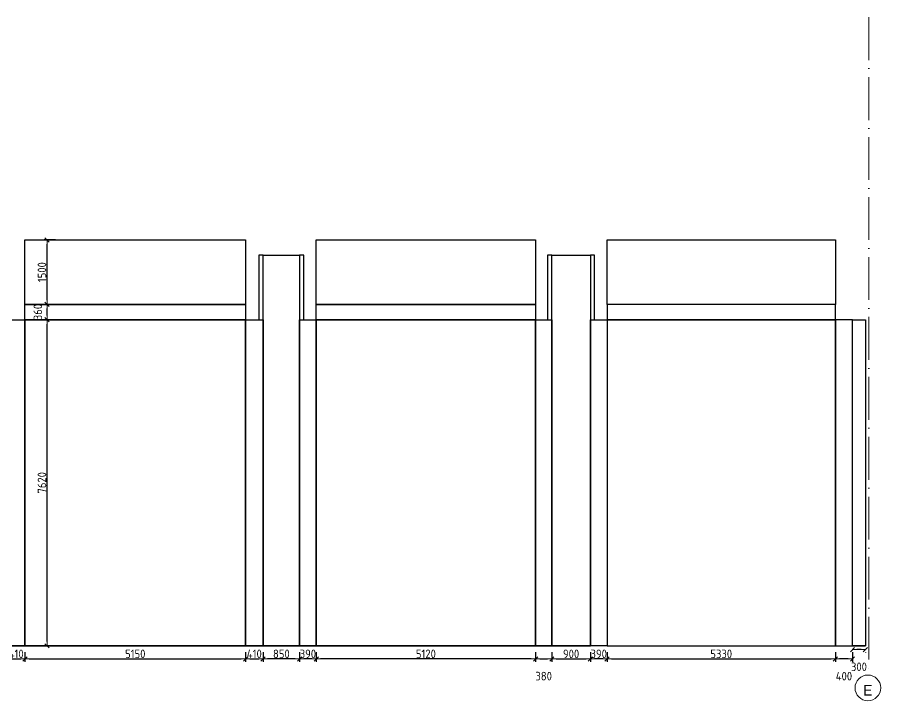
# Model space of a CAD drawing. Header units: millimetres. Extents: x 209 to 1046824, y -248937 to 510758.
# Drawn here: x 105973 to 126132, y 93807 to 109770 of the extents above; entities that cross this region are included whole.
import ezdxf

# ---------------------------------------------------------------- set-up
doc = ezdxf.new("R2010")
doc.units = ezdxf.units.MM
doc.linetypes.add('50_200_ШТРИХ_1Т_ш5_п1_п1_', pattern=[1400, 1000, -200, 0, -200])
for name, color, linetype, lineweight, true_color in [('Оси-1', 7, 'Continuous', 20, 0xaaaaaa), ('Оси-2', 7, 'Continuous', 9, 0xaaaaaa), ('Оси-3', 7, '50_200_ШТРИХ_1Т_ш5_п1_п1_', 9, 0xaaaaaa)]:
    doc.layers.add(name, color=color, linetype=linetype, lineweight=lineweight, true_color=true_color)
doc.layers.add('Основные линии', color=7, linetype='Continuous', lineweight=30)
doc.layers.add('Размеры', color=7, linetype='Continuous', lineweight=15)
doc.styles.add('Arial', font='arial.ttf', dxfattribs={"width": 0.9, "height": 500})
doc.styles.add('СПДС', font='isocpeur.ttf', dxfattribs={"width": 0.9})
doc.dimstyles.new('Размера А3', dxfattribs={"dimtxt": 200, "dimasz": 100, "dimexe": 70, "dimexo": 100, "dimgap": 20, "dimtad": 1, "dimdec": 0, "dimrnd": 10, "dimzin": 0, "dimdsep": 46, "dimtxsty": 'СПДС', "dimblk": 'ARROWHEAD_6', "dimcen": 1, "dimclrd": 256, "dimclre": 256, "dimclrt": 256, "dimazin": 0, "dimtfac": 1, "dimtdec": 0, "dimtmove": 2, "dimatfit": 3, "dimfxl": 1, "dimtolj": 1, "dimtzin": 0, "dimarcsym": 0})

# ---------------------------------------------------------------- blocks, each defined once
blk = doc.blocks.new('ARROWHEAD_6')
at = {"color": 0, "linetype": 'Continuous'}
for p, q in [((0, 0), (-1, 0)), ((-0.5, -0.5), (0.5, 0.5))]:
    blk.add_line(p, q, dxfattribs=at)
blk = doc.blocks.new('*D236')
at = {"layer": 'Defpoints', "color": 0, "lineweight": 30, "transparency": 16777216}
for p in [(125473, 95042), (125473, 95000), (125773, 95042)]:
    blk.add_point(p, dxfattribs=at)
at = {"layer": 'Размеры', "lineweight": -2, "transparency": 16777216}
for p, q in [((125673, 95000), (125573, 95000)), ((125473, 94942), (125473, 94930)), ((125773, 94942), (125773, 94930))]:
    blk.add_line(p, q, dxfattribs=at)
at = {"layer": 'Размеры', "lineweight": -2, "transparency": 16777216, "xscale": 100, "yscale": 100, "zscale": 100, "rotation": 180}
blk.add_blockref('ARROWHEAD_6', (125473, 95000), dxfattribs=at)
at = {"layer": 'Размеры', "lineweight": -2, "transparency": 16777216, "xscale": 100, "yscale": 100, "zscale": 100}
blk.add_blockref('ARROWHEAD_6', (125773, 95000), dxfattribs=at)
at = {"layer": 'Размеры', "lineweight": 15, "transparency": 16777216, "insert": (125623, 94600), "char_height": 200, "attachment_point": 5, "style": 'СПДС'}
blk.add_mtext('\\A1;300', dxfattribs=at)
blk = doc.blocks.new('*D237')
at = {"layer": 'Defpoints', "color": 0, "lineweight": 30, "transparency": 16777216}
for p in [(125073, 95042), (125473, 95042), (125073, 94782)]:
    blk.add_point(p, dxfattribs=at)
at = {"layer": 'Размеры', "lineweight": -2, "transparency": 16777216}
for p, q in [((125073, 94942), (125073, 94712)), ((125373, 94782), (125173, 94782)), ((125473, 94942), (125473, 94712))]:
    blk.add_line(p, q, dxfattribs=at)
at = {"layer": 'Размеры', "lineweight": -2, "transparency": 16777216, "xscale": 100, "yscale": 100, "zscale": 100, "rotation": 180}
blk.add_blockref('ARROWHEAD_6', (125073, 94782), dxfattribs=at)
at = {"layer": 'Размеры', "lineweight": -2, "transparency": 16777216, "xscale": 100, "yscale": 100, "zscale": 100}
blk.add_blockref('ARROWHEAD_6', (125473, 94782), dxfattribs=at)
at = {"layer": 'Размеры', "lineweight": 15, "transparency": 16777216, "insert": (125273, 94382), "char_height": 200, "attachment_point": 5, "style": 'СПДС'}
blk.add_mtext('\\A1;400', dxfattribs=at)
blk = doc.blocks.new('*D238')
at = {"layer": 'Defpoints', "color": 0, "lineweight": 30, "transparency": 16777216}
for p in [(119743, 95042), (125073, 95042), (125073, 94782)]:
    blk.add_point(p, dxfattribs=at)
at = {"layer": 'Размеры', "lineweight": -2, "transparency": 16777216}
for p, q in [((119743, 94942), (119743, 94712)), ((119843, 94782), (124973, 94782)), ((125073, 94942), (125073, 94712))]:
    blk.add_line(p, q, dxfattribs=at)
at = {"layer": 'Размеры', "lineweight": -2, "transparency": 16777216, "xscale": 100, "yscale": 100, "zscale": 100, "rotation": 180}
blk.add_blockref('ARROWHEAD_6', (119743, 94782), dxfattribs=at)
at = {"layer": 'Размеры', "lineweight": -2, "transparency": 16777216, "xscale": 100, "yscale": 100, "zscale": 100}
blk.add_blockref('ARROWHEAD_6', (125073, 94782), dxfattribs=at)
at = {"layer": 'Размеры', "lineweight": 15, "transparency": 16777216, "insert": (122408, 94902), "char_height": 200, "attachment_point": 5, "style": 'СПДС'}
blk.add_mtext('\\A1;5330', dxfattribs=at)
blk = doc.blocks.new('*D239')
at = {"layer": 'Defpoints', "color": 0, "lineweight": 30, "transparency": 16777216}
for p in [(119353, 95042), (119743, 95042), (119353, 94782)]:
    blk.add_point(p, dxfattribs=at)
at = {"layer": 'Размеры', "lineweight": -2, "transparency": 16777216}
for p, q in [((119353, 94942), (119353, 94712)), ((119643, 94782), (119453, 94782)), ((119743, 94942), (119743, 94712))]:
    blk.add_line(p, q, dxfattribs=at)
at = {"layer": 'Размеры', "lineweight": -2, "transparency": 16777216, "xscale": 100, "yscale": 100, "zscale": 100, "rotation": 180}
blk.add_blockref('ARROWHEAD_6', (119353, 94782), dxfattribs=at)
at = {"layer": 'Размеры', "lineweight": -2, "transparency": 16777216, "xscale": 100, "yscale": 100, "zscale": 100}
blk.add_blockref('ARROWHEAD_6', (119743, 94782), dxfattribs=at)
at = {"layer": 'Размеры', "lineweight": 15, "transparency": 16777216, "insert": (119548, 94902), "char_height": 200, "attachment_point": 5, "style": 'СПДС'}
blk.add_mtext('\\A1;390', dxfattribs=at)
blk = doc.blocks.new('*D240')
at = {"layer": 'Defpoints', "color": 0, "lineweight": 30, "transparency": 16777216}
for p in [(118453, 95042), (119353, 95042), (119353, 94782)]:
    blk.add_point(p, dxfattribs=at)
at = {"layer": 'Размеры', "lineweight": -2, "transparency": 16777216}
for p, q in [((118453, 94942), (118453, 94712)), ((118553, 94782), (119253, 94782)), ((119353, 94942), (119353, 94712))]:
    blk.add_line(p, q, dxfattribs=at)
at = {"layer": 'Размеры', "lineweight": -2, "transparency": 16777216, "xscale": 100, "yscale": 100, "zscale": 100, "rotation": 180}
blk.add_blockref('ARROWHEAD_6', (118453, 94782), dxfattribs=at)
at = {"layer": 'Размеры', "lineweight": -2, "transparency": 16777216, "xscale": 100, "yscale": 100, "zscale": 100}
blk.add_blockref('ARROWHEAD_6', (119353, 94782), dxfattribs=at)
at = {"layer": 'Размеры', "lineweight": 15, "transparency": 16777216, "insert": (118903, 94902), "char_height": 200, "attachment_point": 5, "style": 'СПДС'}
blk.add_mtext('\\A1;900', dxfattribs=at)
blk = doc.blocks.new('*D241')
at = {"layer": 'Defpoints', "color": 0, "lineweight": 30, "transparency": 16777216}
for p in [(118073, 95042), (118453, 95042), (118453, 94782)]:
    blk.add_point(p, dxfattribs=at)
at = {"layer": 'Размеры', "lineweight": -2, "transparency": 16777216}
for p, q in [((118073, 94942), (118073, 94712)), ((118173, 94782), (118353, 94782)), ((118453, 94942), (118453, 94712))]:
    blk.add_line(p, q, dxfattribs=at)
at = {"layer": 'Размеры', "lineweight": -2, "transparency": 16777216, "xscale": 100, "yscale": 100, "zscale": 100, "rotation": 180}
blk.add_blockref('ARROWHEAD_6', (118073, 94782), dxfattribs=at)
at = {"layer": 'Размеры', "lineweight": -2, "transparency": 16777216, "xscale": 100, "yscale": 100, "zscale": 100}
blk.add_blockref('ARROWHEAD_6', (118453, 94782), dxfattribs=at)
at = {"layer": 'Размеры', "lineweight": 15, "transparency": 16777216, "insert": (118263, 94382), "char_height": 200, "attachment_point": 5, "style": 'СПДС'}
blk.add_mtext('\\A1;380', dxfattribs=at)
blk = doc.blocks.new('*D242')
at = {"layer": 'Defpoints', "color": 0, "lineweight": 30, "transparency": 16777216}
for p in [(112953, 95042), (118073, 95042), (112953, 94782)]:
    blk.add_point(p, dxfattribs=at)
at = {"layer": 'Размеры', "lineweight": -2, "transparency": 16777216}
for p, q in [((112953, 94942), (112953, 94712)), ((117973, 94782), (113053, 94782)), ((118073, 94942), (118073, 94712))]:
    blk.add_line(p, q, dxfattribs=at)
at = {"layer": 'Размеры', "lineweight": -2, "transparency": 16777216, "xscale": 100, "yscale": 100, "zscale": 100, "rotation": 180}
blk.add_blockref('ARROWHEAD_6', (112953, 94782), dxfattribs=at)
at = {"layer": 'Размеры', "lineweight": -2, "transparency": 16777216, "xscale": 100, "yscale": 100, "zscale": 100}
blk.add_blockref('ARROWHEAD_6', (118073, 94782), dxfattribs=at)
at = {"layer": 'Размеры', "lineweight": 15, "transparency": 16777216, "insert": (115513, 94902), "char_height": 200, "attachment_point": 5, "style": 'СПДС'}
blk.add_mtext('\\A1;5120', dxfattribs=at)
blk = doc.blocks.new('*D243')
at = {"layer": 'Defpoints', "color": 0, "lineweight": 30, "transparency": 16777216}
for p in [(112563, 95042), (112953, 95042), (112563, 94782)]:
    blk.add_point(p, dxfattribs=at)
at = {"layer": 'Размеры', "lineweight": -2, "transparency": 16777216}
for p, q in [((112563, 94942), (112563, 94712)), ((112853, 94782), (112663, 94782)), ((112953, 94942), (112953, 94712))]:
    blk.add_line(p, q, dxfattribs=at)
at = {"layer": 'Размеры', "lineweight": -2, "transparency": 16777216, "xscale": 100, "yscale": 100, "zscale": 100, "rotation": 180}
blk.add_blockref('ARROWHEAD_6', (112563, 94782), dxfattribs=at)
at = {"layer": 'Размеры', "lineweight": -2, "transparency": 16777216, "xscale": 100, "yscale": 100, "zscale": 100}
blk.add_blockref('ARROWHEAD_6', (112953, 94782), dxfattribs=at)
at = {"layer": 'Размеры', "lineweight": 15, "transparency": 16777216, "insert": (112758, 94902), "char_height": 200, "attachment_point": 5, "style": 'СПДС'}
blk.add_mtext('\\A1;390', dxfattribs=at)
blk = doc.blocks.new('*D244')
at = {"layer": 'Defpoints', "color": 0, "lineweight": 30, "transparency": 16777216}
for p in [(111713, 95042), (112563, 95042), (111713, 94782)]:
    blk.add_point(p, dxfattribs=at)
at = {"layer": 'Размеры', "lineweight": -2, "transparency": 16777216}
for p, q in [((111713, 94942), (111713, 94712)), ((112463, 94782), (111813, 94782)), ((112563, 94942), (112563, 94712))]:
    blk.add_line(p, q, dxfattribs=at)
at = {"layer": 'Размеры', "lineweight": -2, "transparency": 16777216, "xscale": 100, "yscale": 100, "zscale": 100, "rotation": 180}
blk.add_blockref('ARROWHEAD_6', (111713, 94782), dxfattribs=at)
at = {"layer": 'Размеры', "lineweight": -2, "transparency": 16777216, "xscale": 100, "yscale": 100, "zscale": 100}
blk.add_blockref('ARROWHEAD_6', (112563, 94782), dxfattribs=at)
at = {"layer": 'Размеры', "lineweight": 15, "transparency": 16777216, "insert": (112138, 94902), "char_height": 200, "attachment_point": 5, "style": 'СПДС'}
blk.add_mtext('\\A1;850', dxfattribs=at)
blk = doc.blocks.new('*D245')
at = {"layer": 'Defpoints', "color": 0, "lineweight": 30, "transparency": 16777216}
for p in [(111303, 95042), (111713, 95042), (111713, 94782)]:
    blk.add_point(p, dxfattribs=at)
at = {"layer": 'Размеры', "lineweight": -2, "transparency": 16777216}
for p, q in [((111303, 94942), (111303, 94712)), ((111403, 94782), (111613, 94782)), ((111713, 94942), (111713, 94712))]:
    blk.add_line(p, q, dxfattribs=at)
at = {"layer": 'Размеры', "lineweight": -2, "transparency": 16777216, "xscale": 100, "yscale": 100, "zscale": 100, "rotation": 180}
blk.add_blockref('ARROWHEAD_6', (111303, 94782), dxfattribs=at)
at = {"layer": 'Размеры', "lineweight": -2, "transparency": 16777216, "xscale": 100, "yscale": 100, "zscale": 100}
blk.add_blockref('ARROWHEAD_6', (111713, 94782), dxfattribs=at)
at = {"layer": 'Размеры', "lineweight": 15, "transparency": 16777216, "insert": (111508, 94902), "char_height": 200, "attachment_point": 5, "style": 'СПДС'}
blk.add_mtext('\\A1;410', dxfattribs=at)
blk = doc.blocks.new('*D246')
at = {"layer": 'Defpoints', "color": 0, "lineweight": 30, "transparency": 16777216}
for p in [(106153, 95042), (111303, 95042), (111303, 94782)]:
    blk.add_point(p, dxfattribs=at)
at = {"layer": 'Размеры', "lineweight": -2, "transparency": 16777216}
for p, q in [((106153, 94942), (106153, 94712)), ((106253, 94782), (111203, 94782)), ((111303, 94942), (111303, 94712))]:
    blk.add_line(p, q, dxfattribs=at)
at = {"layer": 'Размеры', "lineweight": -2, "transparency": 16777216, "xscale": 100, "yscale": 100, "zscale": 100, "rotation": 180}
blk.add_blockref('ARROWHEAD_6', (106153, 94782), dxfattribs=at)
at = {"layer": 'Размеры', "lineweight": -2, "transparency": 16777216, "xscale": 100, "yscale": 100, "zscale": 100}
blk.add_blockref('ARROWHEAD_6', (111303, 94782), dxfattribs=at)
at = {"layer": 'Размеры', "lineweight": 15, "transparency": 16777216, "insert": (108728, 94902), "char_height": 200, "attachment_point": 5, "style": 'СПДС'}
blk.add_mtext('\\A1;5150', dxfattribs=at)
blk = doc.blocks.new('*D247')
at = {"layer": 'Defpoints', "color": 0, "lineweight": 30, "transparency": 16777216}
for p in [(105743, 95042), (106153, 95042), (106153, 94782)]:
    blk.add_point(p, dxfattribs=at)
at = {"layer": 'Размеры', "lineweight": -2, "transparency": 16777216}
for p, q in [((105743, 94942), (105743, 94712)), ((105843, 94782), (106053, 94782)), ((106153, 94942), (106153, 94712))]:
    blk.add_line(p, q, dxfattribs=at)
at = {"layer": 'Размеры', "lineweight": -2, "transparency": 16777216, "xscale": 100, "yscale": 100, "zscale": 100, "rotation": 180}
blk.add_blockref('ARROWHEAD_6', (105743, 94782), dxfattribs=at)
at = {"layer": 'Размеры', "lineweight": -2, "transparency": 16777216, "xscale": 100, "yscale": 100, "zscale": 100}
blk.add_blockref('ARROWHEAD_6', (106153, 94782), dxfattribs=at)
at = {"layer": 'Размеры', "lineweight": 15, "transparency": 16777216, "insert": (105948, 94902), "char_height": 200, "attachment_point": 5, "style": 'СПДС'}
blk.add_mtext('\\A1;410', dxfattribs=at)
blk = doc.blocks.new('*D360')
at = {"layer": 'Defpoints', "color": 0, "lineweight": 30, "transparency": 16777216}
for p in [(106670, 102705), (106896, 102705), (106946, 95090)]:
    blk.add_point(p, dxfattribs=at)
at = {"layer": 'Размеры', "lineweight": -2, "transparency": 16777216}
for p, q in [((106796, 102705), (106600, 102705)), ((106670, 95190), (106670, 102605)), ((106846, 95090), (106600, 95090))]:
    blk.add_line(p, q, dxfattribs=at)
at = {"layer": 'Размеры', "lineweight": -2, "transparency": 16777216, "xscale": 100, "yscale": 100, "zscale": 100}
for p, rotation in [((106670, 102705), 90), ((106670, 95090), 270)]:
    blk.add_blockref('ARROWHEAD_6', p, dxfattribs=dict(at, rotation=rotation))
at = {"layer": 'Размеры', "lineweight": 15, "transparency": 16777216, "insert": (106550, 98897), "char_height": 200, "attachment_point": 5, "rotation": 90, "style": 'СПДС'}
blk.add_mtext('\\A1;7620', dxfattribs=at)
blk = doc.blocks.new('*D361')
at = {"layer": 'Defpoints', "color": 0, "lineweight": 30, "transparency": 16777216}
for p in [(106670, 103065), (106670, 103065), (106670, 102705)]:
    blk.add_point(p, dxfattribs=at)
at = {"layer": 'Размеры', "lineweight": -2, "transparency": 16777216}
for p, q in [((106770, 103065), (106740, 103065)), ((106670, 102805), (106670, 102965)), ((106770, 102705), (106740, 102705))]:
    blk.add_line(p, q, dxfattribs=at)
at = {"layer": 'Размеры', "lineweight": -2, "transparency": 16777216, "xscale": 100, "yscale": 100, "zscale": 100}
for p, rotation in [((106670, 103065), 90), ((106670, 102705), 270)]:
    blk.add_blockref('ARROWHEAD_6', p, dxfattribs=dict(at, rotation=rotation))
at = {"layer": 'Размеры', "lineweight": 15, "transparency": 16777216, "insert": (106454, 102885), "char_height": 200, "attachment_point": 5, "rotation": 90, "style": 'СПДС'}
blk.add_mtext('\\A1;360', dxfattribs=at)
blk = doc.blocks.new('*D362')
at = {"layer": 'Defpoints', "color": 0, "lineweight": 30, "transparency": 16777216}
for p in [(106670, 104570), (106966, 104570), (106966, 103065)]:
    blk.add_point(p, dxfattribs=at)
at = {"layer": 'Размеры', "lineweight": -2, "transparency": 16777216}
for p, q in [((106866, 104570), (106600, 104570)), ((106670, 103165), (106670, 104470)), ((106866, 103065), (106600, 103065))]:
    blk.add_line(p, q, dxfattribs=at)
at = {"layer": 'Размеры', "lineweight": -2, "transparency": 16777216, "xscale": 100, "yscale": 100, "zscale": 100}
for p, rotation in [((106670, 104570), 90), ((106670, 103065), 270)]:
    blk.add_blockref('ARROWHEAD_6', p, dxfattribs=dict(at, rotation=rotation))
at = {"layer": 'Размеры', "lineweight": 15, "transparency": 16777216, "insert": (106550, 103817), "char_height": 200, "attachment_point": 5, "rotation": 90, "style": 'СПДС'}
blk.add_mtext('\\A1;1500', dxfattribs=at)
blk = doc.blocks.new('Ось сетки - Круг_Ø6_00__ISO-2_5_0_9K_-17386508-АИ_План этажа Радиаторы_2')
at = {"layer": 'Оси-1'}
blk.add_circle((0, 0), 3, dxfattribs=at)

msp = doc.modelspace()

# ---------------------------------------------------------------- linework, layer by layer
at = {"layer": 'Оси-3'}
msp.add_line((125855.7, 109770.1), (125855.7, 94406.2), dxfattribs=at)
at = {"layer": 'Основные линии'}
for p, q in [((105743.3, 95089.9), (106153.3, 95089.9)), ((106153.3, 95089.9), (111303.3, 95089.9)), ((111303.3, 95089.9), (111713.3, 95089.9)), ((111713.3, 95089.9), (112563.3, 95089.9)), ((112563.3, 95089.9), (112953.3, 95089.9)), ((112953.3, 95089.9), (118073.3, 95089.9)), ((118073.3, 95089.9), (118453.3, 95089.9)), ((118453.3, 95089.9), (119353.3, 95089.9)), ((119743.3, 95089.9), (119353.3, 95089.9)), ((119743.3, 95089.9), (125073.3, 95089.9)), ((125073.3, 95089.9), (125473.3, 95089.9)), ((125473.3, 95089.9), (125773.3, 95089.9))]:
    msp.add_line(p, q, dxfattribs=at)
for points in [[(106153.3, 104569.9), (111303.3, 104569.9), (111303.3, 103064.9), (106153.3, 103064.9)], [(112953.3, 104569.9), (118073.3, 104569.9), (118073.3, 103064.9), (112953.3, 103064.9)], [(125073.3, 103064.9), (119743.3, 103064.9), (119743.3, 104569.9), (125073.3, 104569.9)], [(111713.3, 104209.9), (111613.3, 104209.9), (111613.3, 102704.9), (111713.3, 102704.9)], [(112563.3, 95089.9), (111713.3, 95089.9), (111713.3, 104209.9), (112563.3, 104209.9)], [(112663.3, 104209.9), (112563.3, 104209.9), (112563.3, 102704.9), (112663.3, 102704.9)], [(118453.3, 104209.9), (118353.3, 104209.9), (118353.3, 102704.9), (118453.3, 102704.9)], [(119353.3, 95089.9), (118453.3, 95089.9), (118453.3, 104209.9), (119353.3, 104209.9)], [(119453.3, 104209.9), (119353.3, 104209.9), (119353.3, 102704.9), (119453.3, 102704.9)], [(106153.3, 103064.9), (111303.3, 103064.9), (111303.3, 102704.9), (106153.3, 102704.9)], [(112953.3, 103064.9), (118073.3, 103064.9), (118073.3, 102704.9), (112953.3, 102704.9)], [(119743.3, 102704.9), (125073.3, 102704.9), (125073.3, 103064.9), (119743.3, 103064.9)], [(105743.3, 102704.9), (106153.3, 102704.9), (106153.3, 95089.9), (105743.3, 95089.9)], [(106153.3, 102704.9), (111303.3, 102704.9), (111303.3, 95089.9), (106153.3, 95089.9)], [(111303.3, 102704.9), (111713.3, 102704.9), (111713.3, 95089.9), (111303.3, 95089.9)], [(112563.3, 102704.9), (112953.3, 102704.9), (112953.3, 95089.9), (112563.3, 95089.9)], [(112953.3, 102704.9), (118073.3, 102704.9), (118073.3, 95089.9), (112953.3, 95089.9)], [(118073.3, 102704.9), (118453.3, 102704.9), (118453.3, 95089.9), (118073.3, 95089.9)], [(119353.3, 102704.9), (119743.3, 102704.9), (119743.3, 95089.9), (119353.3, 95089.9)], [(119743.3, 95089.9), (125073.3, 95089.9), (125073.3, 102704.9), (119743.3, 102704.9)], [(125473.3, 102704.9), (125073.3, 102704.9), (125073.3, 95089.9), (125473.3, 95089.9)], [(125773.3, 95089.9), (125473.3, 95089.9), (125473.3, 102704.9), (125773.3, 102704.9)]]:
    msp.add_lwpolyline(points, close=True, dxfattribs=at)

# ---------------------------------------------------------------- block references
at = {"layer": 'Оси-1', "xscale": 100, "yscale": 100, "zscale": 100, "rotation": 179.9999999999998}
msp.add_blockref('Ось сетки - Круг_Ø6_00__ISO-2_5_0_9K_-17386508-АИ_План этажа Радиаторы_2', (125831.8, 94107.2), dxfattribs=at)

# ---------------------------------------------------------------- texts
at = {"layer": 'Оси-2', "insert": (125831.6, 94051.7), "char_height": 250, "width": 428.4, "attachment_point": 5, "line_spacing_factor": 0.936439, "style": 'Arial'}
msp.add_mtext('\\pxqc,t4.572,9.144,13.716,18.288,22.86,27.432,32.004,36.576,41.148,45.72,50.292,54.864,59.436,64.008,68.58,73.152,77.724,82.296,86.868,91.44,96.012,100.584,105.156,109.728,114.3,118.872,123.444,128.016,132.588,137.16,141.732,146.304;{Е}', dxfattribs=at)

# ---------------------------------------------------------------- dimensions: what is measured, and where the dimension line sits
at = {"layer": 'Размеры', "lineweight": 15}
for base, p1, p2, picture, middle in [((106670.3, 104569.9), (106965.5, 103064.9), (106965.5, 104569.9), '*D362', (106550.3, 103817.4)), ((106670.3, 102704.9), (106946.5, 95089.9), (106895.5, 102704.9), '*D360', (106550.3, 98897.4))]:
    dim = msp.add_linear_dim(base=base, p1=p1, p2=p2, angle=90, dimstyle='Размера А3', dxfattribs=at)
    dim.commit()
    dim.dimension.update_dxf_attribs({"geometry": picture, "text_midpoint": middle})
dim = msp.add_linear_dim(base=(106670.3, 103064.9), p1=(106670.3, 102704.9), p2=(106670.3, 103064.9), angle=90, dimstyle='Размера А3', dxfattribs=at)
dim.commit()
dim.dimension.update_dxf_attribs({"geometry": '*D361', "text_midpoint": (106454.5, 102884.9), "dimtype": 160})
for base, p1, p2, picture, middle in [((106153.3, 94782.4), (105743.3, 95042.4), (106153.3, 95042.4), '*D247', (105948.3, 94902.4)), ((111303.3, 94782.4), (106153.3, 95042.4), (111303.3, 95042.4), '*D246', (108728.3, 94902.4)), ((111713.3, 94782.4), (111303.3, 95042.4), (111713.3, 95042.4), '*D245', (111508.3, 94902.4)), ((111713.3, 94782.4), (112563.3, 95042.4), (111713.3, 95042.4), '*D244', (112138.3, 94902.4)), ((112563.3, 94782.4), (112953.3, 95042.4), (112563.3, 95042.4), '*D243', (112758.3, 94902.4)), ((112953.3, 94782.4), (118073.3, 95042.4), (112953.3, 95042.4), '*D242', (115513.3, 94902.4)), ((118453.3, 94782.4), (118073.3, 95042.4), (118453.3, 95042.4), '*D241', (118263.3, 94382.4)), ((119353.3, 94782.4), (118453.3, 95042.4), (119353.3, 95042.4), '*D240', (118903.3, 94902.4)), ((119353.3, 94782.4), (119743.3, 95042.4), (119353.3, 95042.4), '*D239', (119548.3, 94902.4)), ((125073.3, 94782.4), (119743.3, 95042.4), (125073.3, 95042.4), '*D238', (122408.3, 94902.4)), ((125073.3, 94782.4), (125473.3, 95042.4), (125073.3, 95042.4), '*D237', (125273.3, 94382.4)), ((125473.3, 94999.8), (125773.3, 95042.4), (125473.3, 95042.4), '*D236', (125623.3, 94599.8))]:
    dim = msp.add_linear_dim(base=base, p1=p1, p2=p2, dimstyle='Размера А3', dxfattribs=at)
    dim.commit()
    dim.dimension.update_dxf_attribs({"geometry": picture, "text_midpoint": middle})

doc.saveas('drawing.dxf')
